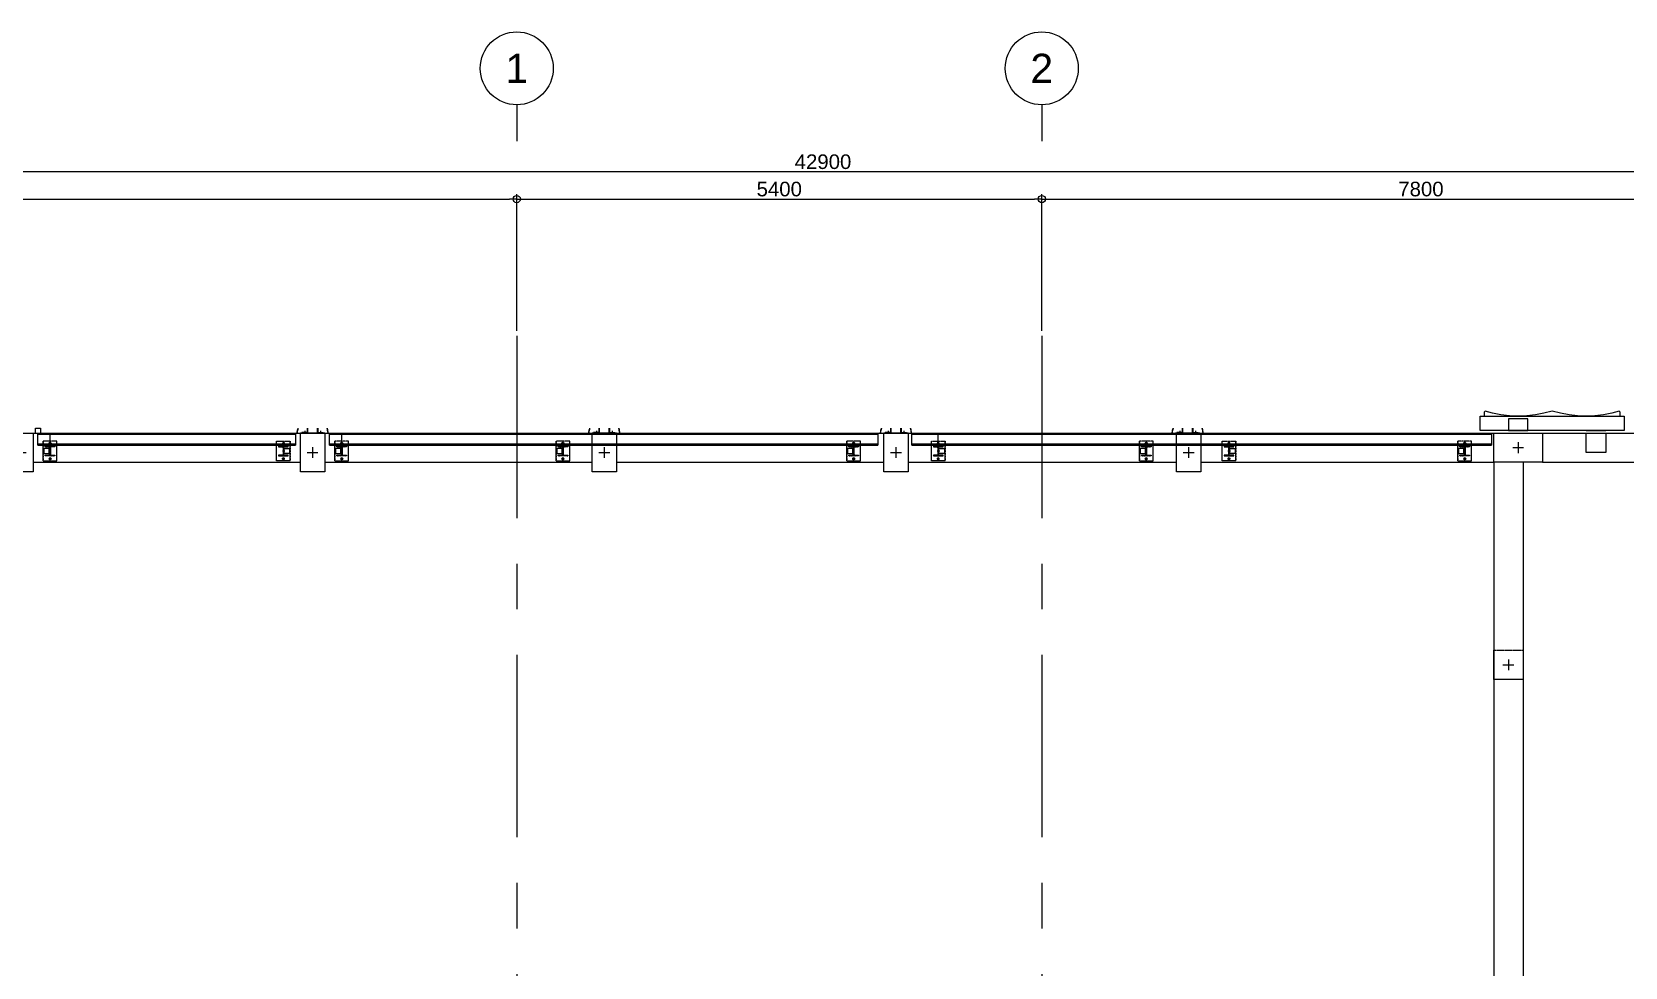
# Model space of a CAD drawing. Header units: millimetres. Extents: x 2519235 to 7246330, y 25937 to 201821.
# Drawn here: x 2536673 to 2553060, y 145025 to 154642 of the extents above; entities that cross this region are included whole.
import ezdxf
from ezdxf.enums import TextEntityAlignment as Align

# ---------------------------------------------------------------- set-up
doc = ezdxf.new("R2010")
doc.units = ezdxf.units.MM
for name, pattern in [('DXK_LINE_DOT2', [3.9198, 1.9599, -1.9599]), ('HIDDEN2', [4.7625, 3.175, -1.5875]), ('TA_GL_005.00000', [13.75, 5, -1.25, 1.25, -1.25, 5]), ('Xref-PLAN-106.940$0$CENTER2', [28.575, 19.05, -3.175, 3.175, -3.175])]:
    doc.linetypes.add(name, pattern=pattern)
for name, color, linetype in [('000 - 0_SYM_DWG_GRID-BUBBLE_MAIN_COLOR_1', 7, 'Continuous'), ('000 - 0_SYM_DWG_GRIDLINE_MAIN_COLOR_1', 7, 'Continuous'), ('000 - 0_SYM_DWG_GRIDLINE_MAIN_COLOR_251', 7, 'Continuous'), ('010 - ASPG_DIMS_NOM', 7, 'Continuous'), ('_BOLT-M10', 7, 'Continuous'), ('_C-SC', 7, 'Continuous'), ('_Hatch', 7, 'Continuous'), ('_LOUVER-SB', 7, 'Continuous'), ('_PLATE-200', 7, 'Continuous'), ('_Wall-PRECAST', 7, 'Continuous'), ('A-GENM', 7, 'Continuous'), ('A-GLAZ-CURT', 7, 'Continuous'), ('S-COLS-E', 7, 'Continuous'), ('Xref-PLAN-106.940$0$_Beam', 7, 'Continuous'), ('Xref-PLAN-106.940$0$_C400-250', 7, 'Continuous'), ('Xref-PLAN-106.940$0$_C500-300', 7, 'Continuous'), ('Xref-PLAN-106.940$0$_Col-B', 7, 'Xref-PLAN-106.940$0$CENTER2')]:
    doc.layers.add(name, color=color, linetype=linetype)
doc.styles.add('Arial', font='arial.ttf', dxfattribs={"height": 300})
doc.styles.add('FAMELINE_FOR_CKST', font='arial.ttf')
doc.styles.add('TA', font='', dxfattribs={"height": 4.5})
doc.styles.get('TA').set_extended_font_data('Cordia New')
doc.dimstyles.new('FAMELINE-CKST_C-C', dxfattribs={"dimtxt": 0.3, "dimasz": 0.15, "dimexe": 0.1, "dimexo": 0.1, "dimgap": 0.05, "dimtad": 1, "dimzin": 0, "dimdsep": 46, "dimtxsty": 'FAMELINE_FOR_CKST', "dimblk": 'ORIGIN', "dimblk1": 'ORIGIN', "dimblk2": 'ORIGIN', "dimsah": 1, "dimcen": 0.1, "dimdle": 0.1, "dimclrd": 7, "dimclre": 7, "dimclrt": 7, "dimadec": 0, "dimazin": 0, "dimtfac": 1, "dimtix": 1, "dimtmove": 2, "dimatfit": 3, "dimfxl": 1, "dimtolj": 1, "dimtzin": 0, "dimlwd": -1, "dimlwe": -1, "dimarcsym": 0})
pattern_1 = [(45, (-1941.0177, -2436.031), (-3.367596, 3.367596), []), (45, (-1941.0177, -2433.6497), (-3.367596, 3.367596), [])]

# ---------------------------------------------------------------- blocks, each defined once
blk = doc.blocks.new('_C-SC')
at = {"layer": '_Hatch'}
h = blk.add_hatch(dxfattribs=at)
h.set_pattern_fill('STEEL', scale=1.5)
h.set_pattern_definition(pattern_1)
h.paths.add_polyline_path([(3, 67), (3, 3, 0.414214), (13, -7), (50, -7), (50, -15), (-50, -15), (-50, -7), (-13, -7, 0.414214), (-3, 3), (-3, 67, 0.414214), (-13, 77), (-50, 77), (-50, 85), (50, 85), (50, 77), (13, 77, 0.414214)])
at = {"color": 7, "linetype": 'Continuous'}
for p, q in [((70, 135), (-70, 135)), ((-70, 135), (-70, -25)), ((70, 135), (70, -25))]:
    blk.add_line(p, q, dxfattribs=at)
at = {"color": 7, "linetype": 'DXK_LINE_DOT2'}
for p, q in [((-70, 135), (-70, -25)), ((70, 135), (-70, 135)), ((70, -25), (70, 135))]:
    blk.add_line(p, q, dxfattribs=at)
at = {"color": 7, "linetype": 'HIDDEN2'}
for p, q in [((-70, -25), (-70, -65)), ((-70, -30), (-70, -65)), ((-70, -65), (70, -65)), ((-70, -65), (70, -65)), ((70, -65), (70, -25)), ((70, -30), (70, -65))]:
    blk.add_line(p, q, dxfattribs=at)
at = {"color": 7}
blk.add_lwpolyline([(-50, 85), (50, 85), (50, 77), (13, 77, 0.414214), (3, 67), (3, 3, 0.414214), (13, -7), (50, -7), (50, -15), (-50, -15), (-50, -7), (-13, -7, 0.414214), (-3, 3), (-3, 67, 0.414214), (-13, 77), (-50, 77)], format="xyb", close=True, dxfattribs=at)
for points in [[(63, 60), (3, 60), (3, 10), (63, 10)], [(63, 60), (8, 60), (8, 10), (63, 10)]]:
    blk.add_lwpolyline(points, close=True, dxfattribs=at)
at = {"layer": '_BOLT-M10', "color": 7}
for p, q in [((-12, 115), (12, 115)), ((16, 35), (-10, 35)), ((3, 42), (-3, 42)), ((3, 28), (-3, 28)), ((0, 128), (0, 102)), ((8, 42), (3, 42)), ((8, 28), (3, 28))]:
    blk.add_line(p, q, dxfattribs=at)
blk.add_lwpolyline([(-8, 110), (0, 106), (8, 110), (8, 120), (0, 124), (-8, 120)], close=True, dxfattribs=at)
for radius in [10, 6.93]:
    blk.add_circle((0, 115), radius, dxfattribs=at)
at = {"layer": 'Defpoints', "color": 7}
for p, q in [((6, -6), (-6, 6)), ((-6, -6), (6, 6))]:
    blk.add_line(p, q, dxfattribs=at)
at = {"layer": 'Defpoints', "color": 7, "linetype": 'HIDDEN2'}
for p, q in [((-12, -45), (12, -45)), ((0, -58), (0, -32))]:
    blk.add_line(p, q, dxfattribs=at)
blk.add_lwpolyline([(-8, -40), (0, -36), (8, -40), (8, -50), (0, -54), (-8, -50)], close=True, dxfattribs=at)
for radius in [10, 6.93]:
    blk.add_circle((0, -45), radius, dxfattribs=at)
blk = doc.blocks.new('_PP-LOUVER')
at = {"layer": '_Hatch'}
h = blk.add_hatch(dxfattribs=at)
h.set_pattern_fill('STEEL', scale=1.5)
h.set_pattern_definition(pattern_1)
h.paths.add_polyline_path([(3, 67), (3, 3, 0.414214), (13, -7), (50, -7), (50, -15), (-50, -15), (-50, -7), (-13, -7, 0.414214), (-3, 3), (-3, 67, 0.414214), (-13, 77), (-50, 77), (-50, 85), (50, 85), (50, 77), (13, 77, 0.414214)])
at = {"color": 7, "linetype": 'Continuous'}
for p, q in [((70, 135), (-70, 135)), ((-70, 135), (-70, -25)), ((70, 135), (70, -25))]:
    blk.add_line(p, q, dxfattribs=at)
at = {"color": 7, "linetype": 'DXK_LINE_DOT2'}
for p, q in [((-70, 135), (-70, -25)), ((70, 135), (-70, 135)), ((70, -25), (70, 135))]:
    blk.add_line(p, q, dxfattribs=at)
at = {"color": 7, "linetype": 'HIDDEN2'}
for p, q in [((-70, -25), (-70, -65)), ((-70, -30), (-70, -65)), ((-70, -65), (70, -65)), ((-70, -65), (70, -65)), ((70, -65), (70, -25)), ((70, -30), (70, -65))]:
    blk.add_line(p, q, dxfattribs=at)
at = {"color": 7}
blk.add_lwpolyline([(-50, 85), (50, 85), (50, 77), (13, 77, 0.414214), (3, 67), (3, 3, 0.414214), (13, -7), (50, -7), (50, -15), (-50, -15), (-50, -7), (-13, -7, 0.414214), (-3, 3), (-3, 67, 0.414214), (-13, 77), (-50, 77)], format="xyb", close=True, dxfattribs=at)
for points in [[(63, 60), (3, 60), (3, 10), (63, 10)], [(63, 60), (8, 60), (8, 10), (63, 10)]]:
    blk.add_lwpolyline(points, close=True, dxfattribs=at)
at = {"layer": '_BOLT-M10', "color": 7}
for p, q in [((-12, 115), (12, 115)), ((16, 35), (-10, 35)), ((3, 42), (-3, 42)), ((3, 28), (-3, 28)), ((0, 128), (0, 102)), ((8, 42), (3, 42)), ((8, 28), (3, 28))]:
    blk.add_line(p, q, dxfattribs=at)
blk.add_lwpolyline([(-8, 110), (0, 106), (8, 110), (8, 120), (0, 124), (-8, 120)], close=True, dxfattribs=at)
for radius in [10, 6.93]:
    blk.add_circle((0, 115), radius, dxfattribs=at)
at = {"layer": 'Defpoints', "color": 7}
for p, q in [((6, -6), (-6, 6)), ((-6, -6), (6, 6))]:
    blk.add_line(p, q, dxfattribs=at)
at = {"layer": 'Defpoints', "color": 7, "linetype": 'HIDDEN2'}
for p, q in [((-12, -45), (12, -45)), ((0, -58), (0, -32))]:
    blk.add_line(p, q, dxfattribs=at)
blk.add_lwpolyline([(-8, -40), (0, -36), (8, -40), (8, -50), (0, -54), (-8, -50)], close=True, dxfattribs=at)
for radius in [10, 6.93]:
    blk.add_circle((0, -45), radius, dxfattribs=at)
blk = doc.blocks.new('*U360')
at = {"color": 7}
for p, q in [((125, -25), (-2525, -25)), ((-2525, -145), (-2525, -25)), ((-2525, -30), (125, -30)), ((-2525, -35), (125, -35)), ((-2525, -135), (125, -135)), ((-2525, -140), (125, -140)), ((-2525, -145), (125, -145)), ((125, -25), (125, -145))]:
    blk.add_line(p, q, dxfattribs=at)
at = {"layer": 'Defpoints', "color": 7}
for p, q in [((6, -6), (-6, 6)), ((-6, -6), (6, 6)), ((0, 0), (0, -145))]:
    blk.add_line(p, q, dxfattribs=at)
blk = doc.blocks.new('*U359')
at = {"color": 7}
for p, q in [((125, -25), (-5515, -25)), ((-5515, -145), (-5515, -25)), ((-5515, -30), (125, -30)), ((-5515, -35), (125, -35)), ((-5515, -135), (125, -135)), ((-5515, -140), (125, -140)), ((-5515, -145), (125, -145)), ((125, -25), (125, -145))]:
    blk.add_line(p, q, dxfattribs=at)
at = {"layer": 'Defpoints', "color": 7}
for p, q in [((6, -6), (-6, 6)), ((-6, -6), (6, 6)), ((0, 0), (0, -145))]:
    blk.add_line(p, q, dxfattribs=at)
blk = doc.blocks.new('*U361')
at = {"color": 7}
for p, q in [((270, -25), (-5690, -25)), ((-5690, -145), (-5690, -25)), ((-5690, -30), (270, -30)), ((-5690, -35), (270, -35)), ((-5690, -135), (270, -135)), ((-5690, -140), (270, -140)), ((-5690, -145), (270, -145)), ((270, -25), (270, -145))]:
    blk.add_line(p, q, dxfattribs=at)
at = {"layer": 'Defpoints', "color": 7}
for p, q in [((6, -6), (-6, 6)), ((-6, -6), (6, 6)), ((0, 0), (0, -145))]:
    blk.add_line(p, q, dxfattribs=at)
blk = doc.blocks.new('Enrance Curtain Wall Panel Edge 5a - Enrance Curtain Wall Panel Edge 5a-28915756-ENTRANCE 1 - LOWER ROOF LEVEL PLAN')
at = {"color": 7}
for p, q in [((150, 5875), (150, 6125)), ((150, 6125), (150, 5875)), ((150, 6125), (150, 5875)), ((150, 5875), (150, 6125)), ((150, 6125), (150, 5875)), ((155, 6110), (150, 6110)), ((171, 6080), (150, 6080)), ((155, 6055), (155, 6110)), ((150, 6050), (200, 6050)), ((150, 5950), (200, 5950)), ((171, 5920), (150, 5920)), ((200, 6055), (155, 6055)), ((200, 5945), (155, 5945)), ((155, 5945), (155, 5890)), ((155, 5890), (150, 5890)), ((150, 2875), (150, 3125)), ((150, 2875), (150, 3125)), ((150, 3125), (150, 2875)), ((150, 2875), (150, 3125)), ((150, 3125), (150, 2875)), ((155, 3110), (150, 3110)), ((171, 3080), (150, 3080)), ((150, 3050), (200, 3050)), ((150, 2950), (200, 2950)), ((155, 3055), (155, 3110)), ((200, 3055), (155, 3055)), ((171, 2920), (150, 2920)), ((155, 2890), (150, 2890)), ((200, 2945), (155, 2945)), ((155, 2945), (155, 2890)), ((150, -125), (150, 125)), ((150, 125), (150, -125)), ((150, 125), (150, -125)), ((150, -125), (150, 125)), ((150, 125), (150, -125)), ((155, 110), (150, 110)), ((171, 80), (150, 80)), ((150, 50), (200, 50)), ((155, 55), (155, 110)), ((200, 55), (155, 55)), ((150, -50), (200, -50)), ((171, -80), (150, -80)), ((155, -110), (150, -110)), ((200, -55), (155, -55)), ((155, -55), (155, -110)), ((150, -2875), (150, -3125)), ((150, -2875), (150, -3125)), ((150, -2875), (150, -3125)), ((150, -3125), (150, -2875)), ((150, -2875), (150, -3125)), ((155, -2890), (150, -2890)), ((171, -2920), (150, -2920)), ((155, -2945), (155, -2890)), ((200, -2945), (155, -2945)), ((150, -2950), (200, -2950)), ((150, -3050), (200, -3050)), ((171, -3080), (150, -3080)), ((155, -3110), (150, -3110)), ((200, -3055), (155, -3055)), ((155, -3055), (155, -3110))]:
    blk.add_line(p, q, dxfattribs=at)
for centre, radius, start, end in [((-165, 4360), 1830, 78.4825, 80.0828), ((-165, 4360), 1830, 78.4842, 80.0816), ((-165, 4360), 1830, 79.6928, 80.0838), ((-165, 4360), 1827, 78.4632, 80.0667), ((-165, 7640), 1827, 279.9333, 281.5368), ((-165, 7640), 1830, 279.9172, 281.5175), ((-165, 7640), 1830, 279.9184, 281.5158), ((-165, 7640), 1830, 279.9162, 280.3072), ((-165, 1360), 1830, 78.4825, 80.0828), ((-165, 1360), 1830, 79.6928, 80.0838), ((-165, 1360), 1830, 78.4842, 80.0816), ((-165, 1360), 1827, 78.4632, 80.0667), ((-165, 4640), 1827, 279.9333, 281.5368), ((-165, 4640), 1830, 279.9172, 281.5175), ((-165, 4640), 1830, 279.9184, 281.5158), ((-165, 4640), 1830, 279.9162, 280.3072), ((-165, -1640), 1830, 78.4825, 80.0828), ((-165, -1640), 1830, 78.4842, 80.0816), ((-165, -1640), 1830, 79.6928, 80.0838), ((-165, -1640), 1827, 78.4632, 80.0667), ((-165, 1640), 1827, 279.9333, 281.5368), ((-165, 1640), 1830, 279.9172, 281.5175), ((-165, 1640), 1830, 279.9184, 281.5158), ((-165, 1640), 1830, 279.9162, 280.3072), ((-165, -4640), 1830, 78.4825, 80.0828), ((-165, -4640), 1830, 78.4842, 80.0816), ((-165, -4640), 1830, 79.6928, 80.0838), ((-165, -4640), 1827, 78.4632, 80.0667), ((-165, -1360), 1827, 279.9333, 281.5368), ((-165, -1360), 1830, 279.9172, 281.5175), ((-165, -1360), 1830, 279.9184, 281.5158), ((-165, -1360), 1830, 279.9162, 280.3072)]:
    blk.add_arc(centre, radius, start, end, dxfattribs=at)
blk = doc.blocks.new('Xref-PLAN-106.940$0$_C300-300')
at = {"color": 7}
blk.add_lwpolyline([(-150, 0), (150, 0), (150, -300), (-150, -300)], close=True, dxfattribs=at)
at = {"layer": 'Defpoints', "color": 7}
for p, q in [((-56, -150), (56, -150)), ((0, -94), (0, -206))]:
    blk.add_line(p, q, dxfattribs=at)
blk = doc.blocks.new('Xref-PLAN-106.940$0$_C400-250')
at = {"color": 7}
blk.add_lwpolyline([(125, 0), (125, -400), (-125, -400), (-125, 0)], close=True, dxfattribs=at)
at = {"layer": 'Defpoints', "color": 7}
for p, q in [((0, -144), (0, -256)), ((-56, -200), (56, -200))]:
    blk.add_line(p, q, dxfattribs=at)
blk = doc.blocks.new('Xref-PLAN-106.940$0$_C500-300')
at = {"color": 7}
blk.add_lwpolyline([(-250, 0), (250, 0), (250, -300), (-250, -300)], close=True, dxfattribs=at)
at = {"layer": 'Defpoints', "color": 7}
for p, q in [((-56, -150), (56, -150)), ((0, -94), (0, -206))]:
    blk.add_line(p, q, dxfattribs=at)
blk = doc.blocks.new('Xref-PLAN-106.940')
at = {"layer": 'Xref-PLAN-106.940$0$_Beam', "color": 7}
for p, q in [((130644, 23258), (133394, 23258)), ((133644, 23258), (136394, 23258)), ((136644, 23258), (139394, 23258)), ((139644, 23258), (142404, 23258)), ((142654, 23258), (145669, 23258)), ((146169, 23258), (148619, 23258)), ((130644, 22958), (133394, 22958)), ((133644, 22958), (136394, 22958)), ((136644, 22958), (139394, 22958)), ((139644, 22958), (142404, 22958)), ((142654, 22958), (145669, 22958)), ((145669, 22958), (145669, 17298)), ((145969, 22958), (145969, 17298)), ((146169, 22958), (148619, 22958))]:
    blk.add_line(p, q, dxfattribs=at)
at = {"layer": 'Xref-PLAN-106.940$0$_C400-250', "color": 7}
for p in [(130519, 23258), (133519, 23258), (136519, 23258), (139519, 23258), (142529, 23258)]:
    blk.add_blockref('Xref-PLAN-106.940$0$_C400-250', p, dxfattribs=at)
at = {"layer": 'Xref-PLAN-106.940$0$_C500-300', "color": 7}
blk.add_blockref('Xref-PLAN-106.940$0$_C500-300', (145919, 23258), dxfattribs=at)
at = {"layer": 'Xref-PLAN-106.940$0$_Col-B', "color": 7}
blk.add_blockref('Xref-PLAN-106.940$0$_C300-300', (145819, 21025), dxfattribs=at)
blk = doc.blocks.new('*U437')
at = {"layer": '000 - 0_SYM_DWG_GRIDLINE_MAIN_COLOR_1', "color": 7}
blk.add_line((45, 0), (40, 0), dxfattribs=at)
blk.add_circle((50, 0), 5, dxfattribs=at)
at = {"layer": '000 - 0_SYM_DWG_GRIDLINE_MAIN_COLOR_251', "color": 7, "linetype": 'ByBlock', "ltscale": 5}
blk.add_line((13.33, 0), (-269.03, 0), dxfattribs=at)
at = {"layer": '000 - 0_SYM_DWG_GRIDLINE_MAIN_COLOR_251', "color": 7}
for p in [(-255.69, 0), (0, 0)]:
    blk.add_point(p, dxfattribs=at)
at = {"color": 7, "style": 'TA', "flags": 1}
blk.add_attdef('LOCATION', (6, -6), '', height=4.5, rotation=270, dxfattribs=at)
at = {"layer": '000 - 0_SYM_DWG_GRID-BUBBLE_MAIN_COLOR_1', "color": 7, "style": 'Arial'}
blk.add_attdef('GRID-HEAD', text='', height=4, rotation=270, dxfattribs=at).set_placement((50, 0), align=Align.MIDDLE_CENTER)
blk = doc.blocks.new('*U438')
at = {"layer": '000 - 0_SYM_DWG_GRIDLINE_MAIN_COLOR_251', "color": 7, "linetype": 'ByBlock', "ltscale": 5}
blk.add_line((13.33, 0), (-589.33, 0), dxfattribs=at)
at = {"color": 7, "style": 'TA', "flags": 1}
blk.add_attdef('LOCATION', (6, -6), '', height=4.5, rotation=270, dxfattribs=at)
at = {"layer": '000 - 0_SYM_DWG_GRID-BUBBLE_MAIN_COLOR_1', "color": 7, "style": 'Arial'}
blk.add_attdef('GRID-HEAD', text='', height=4, rotation=180, dxfattribs=at).set_placement((50, 0), align=Align.MIDDLE_CENTER)
blk = doc.blocks.new('_Origin')
at = {"color": 7, "linetype": 'ByBlock', "lineweight": -2}
blk.add_line((0, 0), (-1, 0), dxfattribs=at)
blk.add_circle((0, 0), 0.5, dxfattribs=at)
blk = doc.blocks.new('*D1069')
at = {"layer": '010 - ASPG_DIMS_NOM', "color": 7, "transparency": 16777216}
for p, q in [((2523360, 151567), (2523360, 152973)), ((2523435, 152923), (2541585, 152923)), ((2541660, 151567), (2541660, 152973))]:
    blk.add_line(p, q, dxfattribs=at)
at = {"layer": 'Defpoints', "color": 7, "transparency": 16777216}
for p in [(2541660, 152923), (2523360, 151517), (2541660, 151517)]:
    blk.add_point(p, dxfattribs=at)
at = {"layer": '010 - ASPG_DIMS_NOM', "color": 7, "transparency": 16777216, "xscale": 75, "yscale": 75, "zscale": 75, "rotation": 180}
blk.add_blockref('_Origin', (2523360, 152923), dxfattribs=at)
at = {"layer": '010 - ASPG_DIMS_NOM', "color": 7, "transparency": 16777216, "xscale": 75, "yscale": 75, "zscale": 75}
blk.add_blockref('_Origin', (2541660, 152923), dxfattribs=at)
at = {"layer": '010 - ASPG_DIMS_NOM', "color": 7, "transparency": 16777216, "insert": (2532510, 153025), "char_height": 150, "attachment_point": 5, "style": 'FAMELINE_FOR_CKST'}
blk.add_mtext('\\A1;18300', dxfattribs=at)
blk = doc.blocks.new('*D1070')
at = {"layer": '010 - ASPG_DIMS_NOM', "color": 7, "transparency": 16777216}
for p, q in [((2541660, 151567), (2541660, 152973)), ((2541735, 152923), (2546985, 152923)), ((2547060, 151567), (2547060, 152973))]:
    blk.add_line(p, q, dxfattribs=at)
at = {"layer": 'Defpoints', "color": 7, "transparency": 16777216}
for p in [(2547060, 152923), (2541660, 151517), (2547060, 151517)]:
    blk.add_point(p, dxfattribs=at)
at = {"layer": '010 - ASPG_DIMS_NOM', "color": 7, "transparency": 16777216, "xscale": 75, "yscale": 75, "zscale": 75, "rotation": 180}
blk.add_blockref('_Origin', (2541660, 152923), dxfattribs=at)
at = {"layer": '010 - ASPG_DIMS_NOM', "color": 7, "transparency": 16777216, "xscale": 75, "yscale": 75, "zscale": 75}
blk.add_blockref('_Origin', (2547060, 152923), dxfattribs=at)
at = {"layer": '010 - ASPG_DIMS_NOM', "color": 7, "transparency": 16777216, "insert": (2544360, 153025), "char_height": 150, "attachment_point": 5, "style": 'FAMELINE_FOR_CKST'}
blk.add_mtext('\\A1;5400', dxfattribs=at)
blk = doc.blocks.new('*D1074')
at = {"layer": '010 - ASPG_DIMS_NOM', "color": 7, "transparency": 16777216}
for p, q in [((2547060, 151567), (2547060, 152973)), ((2547135, 152923), (2554785, 152923)), ((2554860, 151567), (2554860, 152973))]:
    blk.add_line(p, q, dxfattribs=at)
at = {"layer": 'Defpoints', "color": 7, "transparency": 16777216}
for p in [(2554860, 152923), (2547060, 151517), (2554860, 151517)]:
    blk.add_point(p, dxfattribs=at)
at = {"layer": '010 - ASPG_DIMS_NOM', "color": 7, "transparency": 16777216, "xscale": 75, "yscale": 75, "zscale": 75, "rotation": 180}
blk.add_blockref('_Origin', (2547060, 152923), dxfattribs=at)
at = {"layer": '010 - ASPG_DIMS_NOM', "color": 7, "transparency": 16777216, "xscale": 75, "yscale": 75, "zscale": 75}
blk.add_blockref('_Origin', (2554860, 152923), dxfattribs=at)
at = {"layer": '010 - ASPG_DIMS_NOM', "color": 7, "transparency": 16777216, "insert": (2550960, 153025), "char_height": 150, "attachment_point": 5, "style": 'FAMELINE_FOR_CKST'}
blk.add_mtext('\\A1;7800', dxfattribs=at)
blk = doc.blocks.new('*D1072')
at = {"layer": '010 - ASPG_DIMS_NOM', "color": 7, "transparency": 16777216}
for p, q in [((2523360, 151567), (2523360, 153255)), ((2566260, 151567), (2566260, 153255)), ((2523435, 153205), (2566185, 153205))]:
    blk.add_line(p, q, dxfattribs=at)
at = {"layer": 'Defpoints', "color": 7, "transparency": 16777216}
for p in [(2566260, 153205), (2523360, 151517), (2566260, 151517)]:
    blk.add_point(p, dxfattribs=at)
at = {"layer": '010 - ASPG_DIMS_NOM', "color": 7, "transparency": 16777216, "xscale": 75, "yscale": 75, "zscale": 75, "rotation": 180}
blk.add_blockref('_Origin', (2523360, 153205), dxfattribs=at)
at = {"layer": '010 - ASPG_DIMS_NOM', "color": 7, "transparency": 16777216, "xscale": 75, "yscale": 75, "zscale": 75}
blk.add_blockref('_Origin', (2566260, 153205), dxfattribs=at)
at = {"layer": '010 - ASPG_DIMS_NOM', "color": 7, "transparency": 16777216, "insert": (2544810, 153306), "char_height": 150, "attachment_point": 5, "style": 'FAMELINE_FOR_CKST'}
blk.add_mtext('\\A1;42900', dxfattribs=at)

msp = doc.modelspace()

# ---------------------------------------------------------------- linework, layer by layer
at = {"layer": '_PLATE-200', "color": 7}
for points in [[(2551860.101, 150517.07), (2552060.101, 150517.07), (2552060.101, 150511.07), (2551860.101, 150511.07)], [(2552860.101, 150517.068), (2552860.101, 150317.068), (2552660.101, 150317.068), (2552660.101, 150517.068)]]:
    msp.add_lwpolyline(points, close=True, dxfattribs=at)
at = {"layer": '_Wall-PRECAST', "color": 7}
for p, q in [((2551570.096, 150542.068), (2551570.096, 150692.068)), ((2551570.096, 150692.068), (2553050.096, 150692.068)), ((2551620.096, 150742.068), (2551610.096, 150732.068)), ((2551610.096, 150732.068), (2551610.096, 150692.068)), ((2551696.043, 150720.276), (2551620.096, 150742.068)), ((2551783.319, 150704.631), (2551696.043, 150720.276)), ((2551871.485, 150695.213), (2551783.319, 150704.631)), ((2552060.101, 150662.068), (2551860.101, 150662.068)), ((2551860.101, 150662.068), (2551860.101, 150542.068)), ((2552060.101, 150662.068), (2551860.101, 150662.068)), ((2551860.101, 150662.068), (2551860.101, 150542.068)), ((2551960.096, 150692.068), (2551871.485, 150695.213)), ((2552048.707, 150695.213), (2551960.096, 150692.068)), ((2552136.873, 150704.631), (2552048.707, 150695.213)), ((2552060.101, 150542.068), (2552060.101, 150662.068)), ((2552060.101, 150542.068), (2552060.101, 150662.068)), ((2552224.149, 150720.276), (2552136.873, 150704.631)), ((2552310.096, 150742.068), (2552224.149, 150720.276)), ((2552396.043, 150720.276), (2552310.096, 150742.068)), ((2552483.319, 150704.631), (2552396.043, 150720.276)), ((2552571.485, 150695.213), (2552483.319, 150704.631)), ((2552660.096, 150692.068), (2552571.485, 150695.213)), ((2552748.707, 150695.213), (2552660.096, 150692.068)), ((2552836.873, 150704.631), (2552748.707, 150695.213)), ((2552924.149, 150720.276), (2552836.873, 150704.631)), ((2553000.096, 150742.068), (2552924.149, 150720.276)), ((2553010.096, 150732.068), (2553000.096, 150742.068)), ((2553010.096, 150692.068), (2553010.096, 150732.068)), ((2553050.096, 150692.068), (2553050.096, 150542.068)), ((2553050.096, 150542.068), (2551570.096, 150542.068)), ((2551860.101, 150542.068), (2552060.101, 150542.068)), ((2551860.101, 150542.068), (2552060.101, 150542.068)), ((2552660.101, 150548.068), (2552860.101, 150548.068)), ((2552660.101, 150548.068), (2552660.101, 150542.068)), ((2552660.101, 150548.068), (2552860.101, 150548.068)), ((2552660.101, 150548.068), (2552660.101, 150542.068)), ((2552660.101, 150542.068), (2552860.101, 150542.068)), ((2552660.101, 150542.068), (2552860.101, 150542.068)), ((2552860.101, 150548.068), (2552860.101, 150542.068)), ((2552860.101, 150548.068), (2552860.101, 150542.068))]:
    msp.add_line(p, q, dxfattribs=at)
at = {"layer": 'A-GLAZ-CURT', "color": 7}
for p, q in [((2536710.105, 150517.068), (2536710.105, 150567.068)), ((2536710.105, 150567.068), (2536760.105, 150567.068)), ((2536760.105, 150567.068), (2536760.105, 150517.068))]:
    msp.add_line(p, q, dxfattribs=at)
at = {"layer": 'S-COLS-E', "color": 7}
msp.add_line((2539435.096, 150517.068), (2539685.096, 150517.068), dxfattribs=at)

# ---------------------------------------------------------------- block references
at = {"color": 7}
msp.add_blockref('Xref-PLAN-106.940', (2406040.759, 127258.673), dxfattribs=at)
at = {"layer": '000 - 0_SYM_DWG_GRIDLINE_MAIN_COLOR_251', "color": 7, "linetype": 'TA_GL_005.00000', "xscale": 75.00000000000003, "yscale": 75.00000000000003, "zscale": 75.00000000000003, "rotation": 90}
for p, values in [((2541660.096, 150517.068), {'GRID-HEAD': '1'}), ((2547060.096, 150517.068), {'GRID-HEAD': '2'})]:
    msp.add_blockref('*U437', p, dxfattribs=at).add_auto_attribs(values)
at = {"layer": '000 - 0_SYM_DWG_GRIDLINE_MAIN_COLOR_251', "color": 7, "linetype": 'TA_GL_005.00000', "xscale": 75, "yscale": 75, "zscale": 75, "rotation": 180}
msp.add_blockref('*U438', (2523360.096, 150517.068), dxfattribs=at)
at = {"layer": '_C-SC', "color": 7, "rotation": 180}
for name, p in [('_C-SC', (2536860.096, 150367.139)), ('_C-SC', (2539860.096, 150367.139)), ('_PP-LOUVER', (2542135.096, 150367.139)), ('_PP-LOUVER', (2545125.262, 150367.139)), ('_PP-LOUVER', (2548135.096, 150367.139)), ('_PP-LOUVER', (2551410.096, 150367.139))]:
    msp.add_blockref(name, p, dxfattribs=at)
at = {"layer": '_C-SC', "color": 7, "xscale": -1, "rotation": 180}
for name, p in [('_C-SC', (2539260.096, 150367.139)), ('_PP-LOUVER', (2545994.93, 150367.139)), ('_PP-LOUVER', (2548985.096, 150367.139))]:
    msp.add_blockref(name, p, dxfattribs=at)
at = {"layer": '_LOUVER-SB', "color": 7, "rotation": 180}
for name, p in [('*U360', (2536860.096, 150367.139)), ('*U359', (2539860.096, 150367.139)), ('*U361', (2545994.93, 150367.139))]:
    msp.add_blockref(name, p, dxfattribs=at)
at = {"layer": 'A-GENM', "color": 7, "rotation": 90}
msp.add_blockref('Enrance Curtain Wall Panel Edge 5a - Enrance Curtain Wall Panel Edge 5a-28915756-ENTRANCE 1 - LOWER ROOF LEVEL PLAN', (2545560.096, 150367.068), dxfattribs=at)

# ---------------------------------------------------------------- dimensions: what is measured, and where the dimension line sits
at = {"layer": '010 - ASPG_DIMS_NOM', "color": 7}
for base, p1, p2, picture, middle in [((2566260.096, 153204.568), (2523360.096, 151517.068), (2566260.096, 151517.068), '*D1072', (2544810.096, 153306.154)), ((2541660.096, 152923.318), (2523360.096, 151517.068), (2541660.096, 151517.068), '*D1069', (2532510.096, 153024.955)), ((2547060.096, 152923.318), (2541660.096, 151517.068), (2547060.096, 151517.068), '*D1070', (2544360.096, 153024.904)), ((2554860.096, 152923.318), (2547060.096, 151517.068), (2554860.096, 151517.068), '*D1074', (2550960.096, 153024.904))]:
    dim = msp.add_linear_dim(base=base, p1=p1, p2=p2, angle=180, dimstyle='FAMELINE-CKST_C-C', override={"dimscale": 500, "dimdec": 0, "dimlfac": 1, "dimclrd": 7, "dimclre": 7, "dimclrt": 7}, dxfattribs=at)
    dim.commit()
    dim.dimension.update_dxf_attribs({"geometry": picture, "text_midpoint": middle})

doc.saveas('drawing.dxf')
